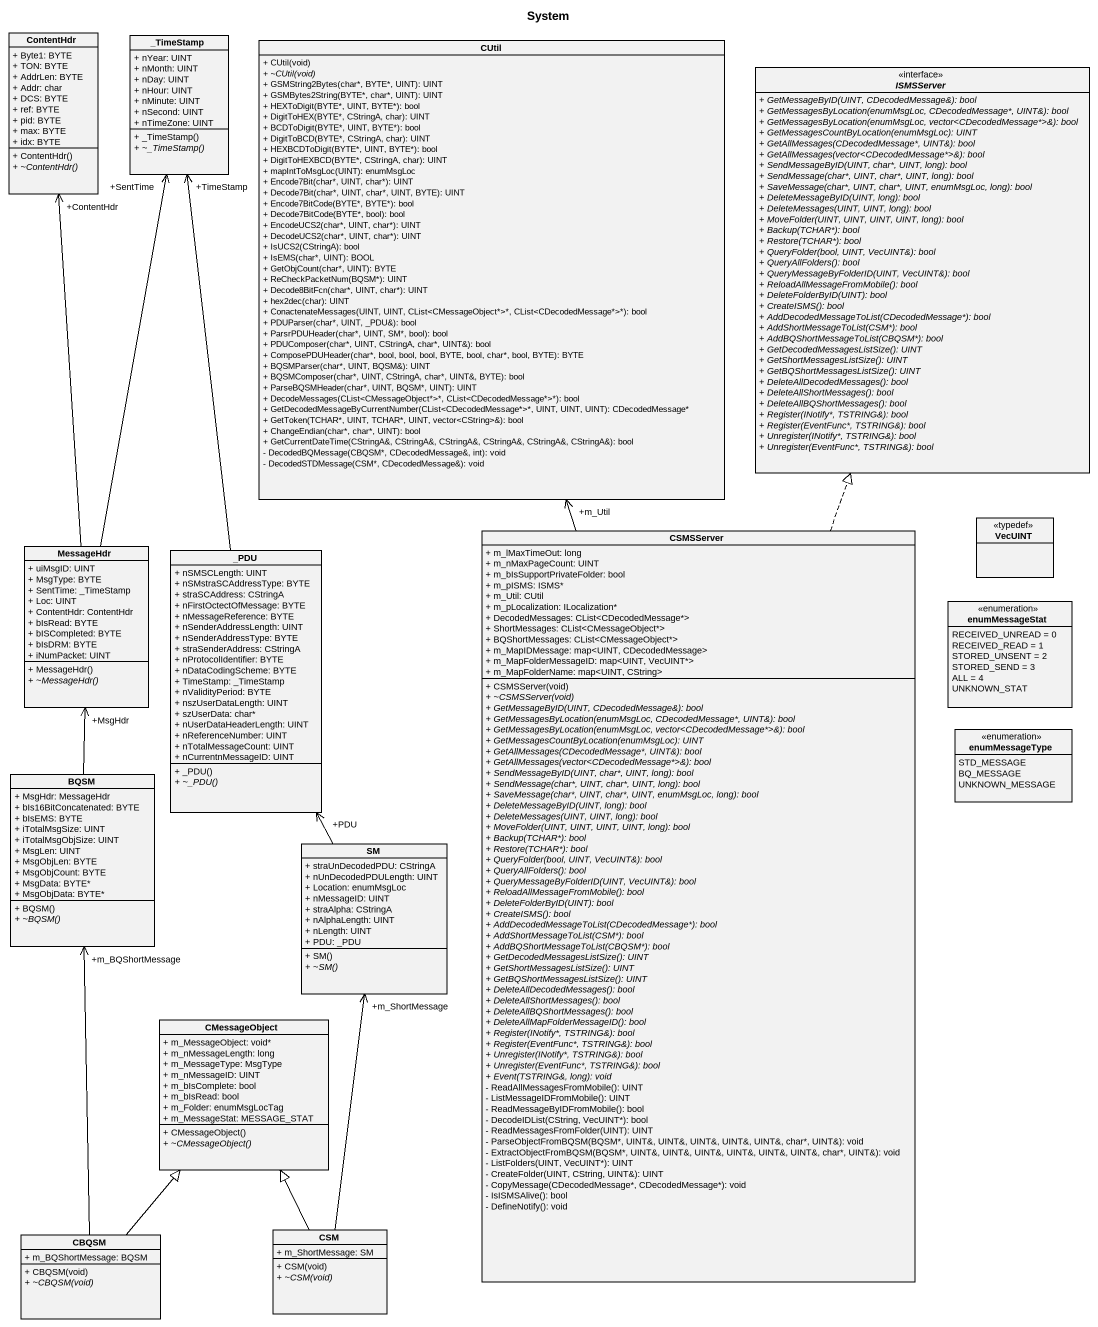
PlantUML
@startuml
title System
hide circle
hide empty members
skinparam classAttributeIconSize 0
class ContentHdr {
  + Byte1: BYTE
  + TON: BYTE
  + AddrLen: BYTE
  + Addr: char
  + DCS: BYTE
  + ref: BYTE
  + pid: BYTE
  + max: BYTE
  + idx: BYTE
  + ContentHdr()
  {abstract} + ~ContentHdr()
}
class "_TimeStamp" as TimeStamp {
  + nYear: UINT
  + nMonth: UINT
  + nDay: UINT
  + nHour: UINT
  + nMinute: UINT
  + nSecond: UINT
  + nTimeZone: UINT
  + _TimeStamp()
  {abstract} + ~_TimeStamp()
}
class CUtil {
  + CUtil(void)
  {abstract} + ~CUtil(void)
  + GSMString2Bytes(char*, BYTE*, UINT): UINT
  + GSMBytes2String(BYTE*, char*, UINT): UINT
  + HEXToDigit(BYTE*, UINT, BYTE*): bool
  + DigitToHEX(BYTE*, CStringA, char): UINT
  + BCDToDigit(BYTE*, UINT, BYTE*): bool
  + DigitToBCD(BYTE*, CStringA, char): UINT
  + HEXBCDToDigit(BYTE*, UINT, BYTE*): bool
  + DigitToHEXBCD(BYTE*, CStringA, char): UINT
  + mapIntToMsgLoc(UINT): enumMsgLoc
  + Encode7Bit(char*, UINT, char*): UINT
  + Decode7Bit(char*, UINT, char*, UINT, BYTE): UINT
  + Encode7BitCode(BYTE*, BYTE*): bool
  + Decode7BitCode(BYTE*, bool): bool
  + EncodeUCS2(char*, UINT, char*): UINT
  + DecodeUCS2(char*, UINT, char*): UINT
  + IsUCS2(CStringA): bool
  + IsEMS(char*, UINT): BOOL
  + GetObjCount(char*, UINT): BYTE
  + ReCheckPacketNum(BQSM*): UINT
  + Decode8BitFcn(char*, UINT, char*): UINT
  + hex2dec(char): UINT
  + ConactenateMessages(UINT, UINT, CList<CMessageObject*>*, CList<CDecodedMessage*>*): bool
  + PDUParser(char*, UINT, _PDU&): bool
  + ParsrPDUHeader(char*, UINT, SM*, bool): bool
  + PDUComposer(char*, UINT, CStringA, char*, UINT&): bool
  + ComposePDUHeader(char*, bool, bool, bool, BYTE, bool, char*, bool, BYTE): BYTE
  + BQSMParser(char*, UINT, BQSM&): UINT
  + BQSMComposer(char*, UINT, CStringA, char*, UINT&, BYTE): bool
  + ParseBQSMHeader(char*, UINT, BQSM*, UINT): UINT
  + DecodeMessages(CList<CMessageObject*>*, CList<CDecodedMessage*>*): bool
  + GetDecodedMessageByCurrentNumber(CList<CDecodedMessage*>*, UINT, UINT, UINT): CDecodedMessage*
  + GetToken(TCHAR*, UINT, TCHAR*, UINT, vector<CString>&): bool
  + ChangeEndian(char*, char*, UINT): bool
  + GetCurrentDateTime(CStringA&, CStringA&, CStringA&, CStringA&, CStringA&, CStringA&): bool
  - DecodedBQMessage(CBQSM*, CDecodedMessage&, int): void
  - DecodedSTDMessage(CSM*, CDecodedMessage&): void
}
interface ISMSServer <<interface>> {
  {abstract} + GetMessageByID(UINT, CDecodedMessage&): bool
  {abstract} + GetMessagesByLocation(enumMsgLoc, CDecodedMessage*, UINT&): bool
  {abstract} + GetMessagesByLocation(enumMsgLoc, vector<CDecodedMessage*>&): bool
  {abstract} + GetMessagesCountByLocation(enumMsgLoc): UINT
  {abstract} + GetAllMessages(CDecodedMessage*, UINT&): bool
  {abstract} + GetAllMessages(vector<CDecodedMessage*>&): bool
  {abstract} + SendMessageByID(UINT, char*, UINT, long): bool
  {abstract} + SendMessage(char*, UINT, char*, UINT, long): bool
  {abstract} + SaveMessage(char*, UINT, char*, UINT, enumMsgLoc, long): bool
  {abstract} + DeleteMessageByID(UINT, long): bool
  {abstract} + DeleteMessages(UINT, UINT, long): bool
  {abstract} + MoveFolder(UINT, UINT, UINT, UINT, long): bool
  {abstract} + Backup(TCHAR*): bool
  {abstract} + Restore(TCHAR*): bool
  {abstract} + QueryFolder(bool, UINT, VecUINT&): bool
  {abstract} + QueryAllFolders(): bool
  {abstract} + QueryMessageByFolderID(UINT, VecUINT&): bool
  {abstract} + ReloadAllMessageFromMobile(): bool
  {abstract} + DeleteFolderByID(UINT): bool
  {abstract} + CreateISMS(): bool
  {abstract} + AddDecodedMessageToList(CDecodedMessage*): bool
  {abstract} + AddShortMessageToList(CSM*): bool
  {abstract} + AddBQShortMessageToList(CBQSM*): bool
  {abstract} + GetDecodedMessagesListSize(): UINT
  {abstract} + GetShortMessagesListSize(): UINT
  {abstract} + GetBQShortMessagesListSize(): UINT
  {abstract} + DeleteAllDecodedMessages(): bool
  {abstract} + DeleteAllShortMessages(): bool
  {abstract} + DeleteAllBQShortMessages(): bool
  {abstract} + Register(INotify*, TSTRING&): bool
  {abstract} + Register(EventFunc*, TSTRING&): bool
  {abstract} + Unregister(INotify*, TSTRING&): bool
  {abstract} + Unregister(EventFunc*, TSTRING&): bool
}
class CSMSServer {
  + m_lMaxTimeOut: long
  + m_nMaxPageCount: UINT
  + m_bIsSupportPrivateFolder: bool
  + m_pISMS: ISMS*
  + m_Util: CUtil
  + m_pLocalization: ILocalization*
  + DecodedMessages: CList<CDecodedMessage*>
  + ShortMessages: CList<CMessageObject*>
  + BQShortMessages: CList<CMessageObject*>
  + m_MapIDMessage: map<UINT, CDecodedMessage>
  + m_MapFolderMessageID: map<UINT, VecUINT*>
  + m_MapFolderName: map<UINT, CString>
  + CSMSServer(void)
  {abstract} + ~CSMSServer(void)
  {abstract} + GetMessageByID(UINT, CDecodedMessage&): bool
  {abstract} + GetMessagesByLocation(enumMsgLoc, CDecodedMessage*, UINT&): bool
  {abstract} + GetMessagesByLocation(enumMsgLoc, vector<CDecodedMessage*>&): bool
  {abstract} + GetMessagesCountByLocation(enumMsgLoc): UINT
  {abstract} + GetAllMessages(CDecodedMessage*, UINT&): bool
  {abstract} + GetAllMessages(vector<CDecodedMessage*>&): bool
  {abstract} + SendMessageByID(UINT, char*, UINT, long): bool
  {abstract} + SendMessage(char*, UINT, char*, UINT, long): bool
  {abstract} + SaveMessage(char*, UINT, char*, UINT, enumMsgLoc, long): bool
  {abstract} + DeleteMessageByID(UINT, long): bool
  {abstract} + DeleteMessages(UINT, UINT, long): bool
  {abstract} + MoveFolder(UINT, UINT, UINT, UINT, long): bool
  {abstract} + Backup(TCHAR*): bool
  {abstract} + Restore(TCHAR*): bool
  {abstract} + QueryFolder(bool, UINT, VecUINT&): bool
  {abstract} + QueryAllFolders(): bool
  {abstract} + QueryMessageByFolderID(UINT, VecUINT&): bool
  {abstract} + ReloadAllMessageFromMobile(): bool
  {abstract} + DeleteFolderByID(UINT): bool
  {abstract} + CreateISMS(): bool
  {abstract} + AddDecodedMessageToList(CDecodedMessage*): bool
  {abstract} + AddShortMessageToList(CSM*): bool
  {abstract} + AddBQShortMessageToList(CBQSM*): bool
  {abstract} + GetDecodedMessagesListSize(): UINT
  {abstract} + GetShortMessagesListSize(): UINT
  {abstract} + GetBQShortMessagesListSize(): UINT
  {abstract} + DeleteAllDecodedMessages(): bool
  {abstract} + DeleteAllShortMessages(): bool
  {abstract} + DeleteAllBQShortMessages(): bool
  {abstract} + DeleteAllMapFolderMessageID(): bool
  {abstract} + Register(INotify*, TSTRING&): bool
  {abstract} + Register(EventFunc*, TSTRING&): bool
  {abstract} + Unregister(INotify*, TSTRING&): bool
  {abstract} + Unregister(EventFunc*, TSTRING&): bool
  {abstract} + Event(TSTRING&, long): void
  - ReadAllMessagesFromMobile(): UINT
  - ListMessageIDFromMobile(): UINT
  - ReadMessageByIDFromMobile(): bool
  - DecodeIDList(CString, VecUINT*): bool
  - ReadMessagesFromFolder(UINT): UINT
  - ParseObjectFromBQSM(BQSM*, UINT&, UINT&, UINT&, UINT&, UINT&, char*, UINT&): void
  - ExtractObjectFromBQSM(BQSM*, UINT&, UINT&, UINT&, UINT&, UINT&, UINT&, char*, UINT&): void
  - ListFolders(UINT, VecUINT*): UINT
  - CreateFolder(UINT, CString, UINT&): UINT
  - CopyMessage(CDecodedMessage*, CDecodedMessage*): void
  - IsISMSAlive(): bool
  - DefineNotify(): void
}
class VecUINT <<typedef>>
class MessageHdr {
  + uiMsgID: UINT
  + MsgType: BYTE
  + SentTime: _TimeStamp
  + Loc: UINT
  + ContentHdr: ContentHdr
  + bIsRead: BYTE
  + bISCompleted: BYTE
  + bIsDRM: BYTE
  + iNumPacket: UINT
  + MessageHdr()
  {abstract} + ~MessageHdr()
}
class "_PDU" as PDU {
  + nSMSCLength: UINT
  + nSMstraSCAddressType: BYTE
  + straSCAddress: CStringA
  + nFirstOctectOfMessage: BYTE
  + nMessageReference: BYTE
  + nSenderAddressLength: UINT
  + nSenderAddressType: BYTE
  + straSenderAddress: CStringA
  + nProtocolIdentifier: BYTE
  + nDataCodingScheme: BYTE
  + TimeStamp: _TimeStamp
  + nValidityPeriod: BYTE
  + nszUserDataLength: UINT
  + szUserData: char*
  + nUserDataHeaderLength: UINT
  + nReferenceNumber: UINT
  + nTotalMessageCount: UINT
  + nCurrentnMessageID: UINT
  + _PDU()
  {abstract} + ~_PDU()
}
enum enumMessageStat {
  RECEIVED_UNREAD = 0
  RECEIVED_READ = 1
  STORED_UNSENT = 2
  STORED_SEND = 3
  ALL = 4
  UNKNOWN_STAT
}
enum enumMessageType {
  STD_MESSAGE
  BQ_MESSAGE
  UNKNOWN_MESSAGE
}
class BQSM {
  + MsgHdr: MessageHdr
  + bIs16BitConcatenated: BYTE
  + bIsEMS: BYTE
  + iTotalMsgSize: UINT
  + iTotalMsgObjSize: UINT
  + MsgLen: UINT
  + MsgObjLen: BYTE
  + MsgObjCount: BYTE
  + MsgData: BYTE*
  + MsgObjData: BYTE*
  + BQSM()
  {abstract} + ~BQSM()
}
class SM {
  + straUnDecodedPDU: CStringA
  + nUnDecodedPDULength: UINT
  + Location: enumMsgLoc
  + nMessageID: UINT
  + straAlpha: CStringA
  + nAlphaLength: UINT
  + nLength: UINT
  + PDU: _PDU
  + SM()
  {abstract} + ~SM()
}
class CMessageObject {
  + m_MessageObject: void*
  + m_nMessageLength: long
  + m_MessageType: MsgType
  + m_nMessageID: UINT
  + m_bIsComplete: bool
  + m_bIsRead: bool
  + m_Folder: enumMsgLocTag
  + m_MessageStat: MESSAGE_STAT
  + CMessageObject()
  {abstract} + ~CMessageObject()
}
class CSM {
  + m_ShortMessage: SM
  + CSM(void)
  {abstract} + ~CSM(void)
}
class CBQSM {
  + m_BQShortMessage: BQSM
  + CBQSM(void)
  {abstract} + ~CBQSM(void)
}
CSMSServer -up-> "+m_Util" CUtil
CSMSServer .up.|> ISMSServer
MessageHdr -up-> "+ContentHdr" ContentHdr
MessageHdr -up-> "+SentTime" TimeStamp
PDU -up-> "+TimeStamp" TimeStamp
BQSM -up-> "+MsgHdr" MessageHdr
SM -up-> "+PDU" PDU
CSM -up-> "+m_ShortMessage" SM
CSM -up-|> CMessageObject
CBQSM -up-> "+m_BQShortMessage" BQSM
CBQSM -up-|> CMessageObject
@enduml
